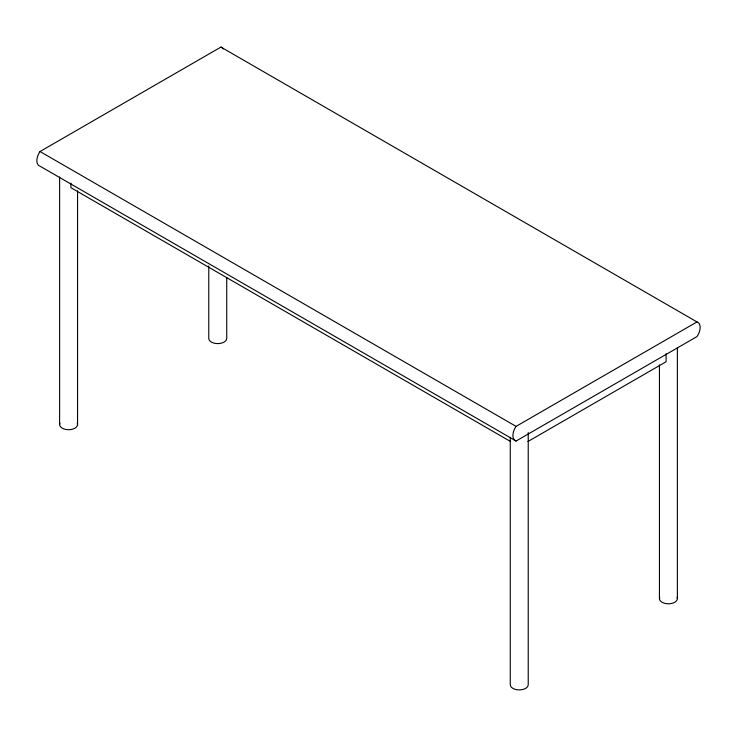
<?xml version="1.0" encoding="UTF-8"?>
<svg xmlns="http://www.w3.org/2000/svg" width="737" height="737" viewBox="0 0 737 737"><rect width="100%" height="100%" fill="white"/><g stroke="black" fill="none" stroke-linecap="round" stroke-linejoin="round"><path stroke-width="1.11" d="M40.019 151.527L220.925 47.085L696.981 321.931A11.221 6.476 -60 0 1 696.981 336.588L516.075 441.03L40.019 166.184A11.221 6.476 -60 0 1 40.019 151.527L516.075 426.373L696.981 321.931M527.922 441.527L666.091 361.747L666.091 353.732M510.575 441.527L70.909 187.686L70.909 183.098M677.386 347.634L677.386 598.61M659.44 364.898L659.44 598.61M528.226 432.601L528.226 684.728A8.973 5.187 0 0 1 519.253 689.915A8.973 5.187 0 0 1 510.271 684.728L510.271 437.207M226.729 277.407L226.729 338.43A8.973 5.187 0 0 1 217.747 343.608A8.973 5.187 0 0 1 208.774 338.43L208.774 265.891M77.56 190.837L77.56 424.549M59.614 177.018L59.614 424.549M516.075 441.03A11.221 6.476 -60 0 1 516.075 426.373M77.256 423.204A8.973 5.187 0 0 1 68.587 429.726A8.973 5.187 0 0 1 59.918 423.204M220.925 47.085A11.221 6.476 -60 0 1 223.256 48.964M677.082 597.274A8.973 5.187 0 0 1 668.413 603.796A8.973 5.187 0 0 1 659.744 597.274"/></g></svg>
